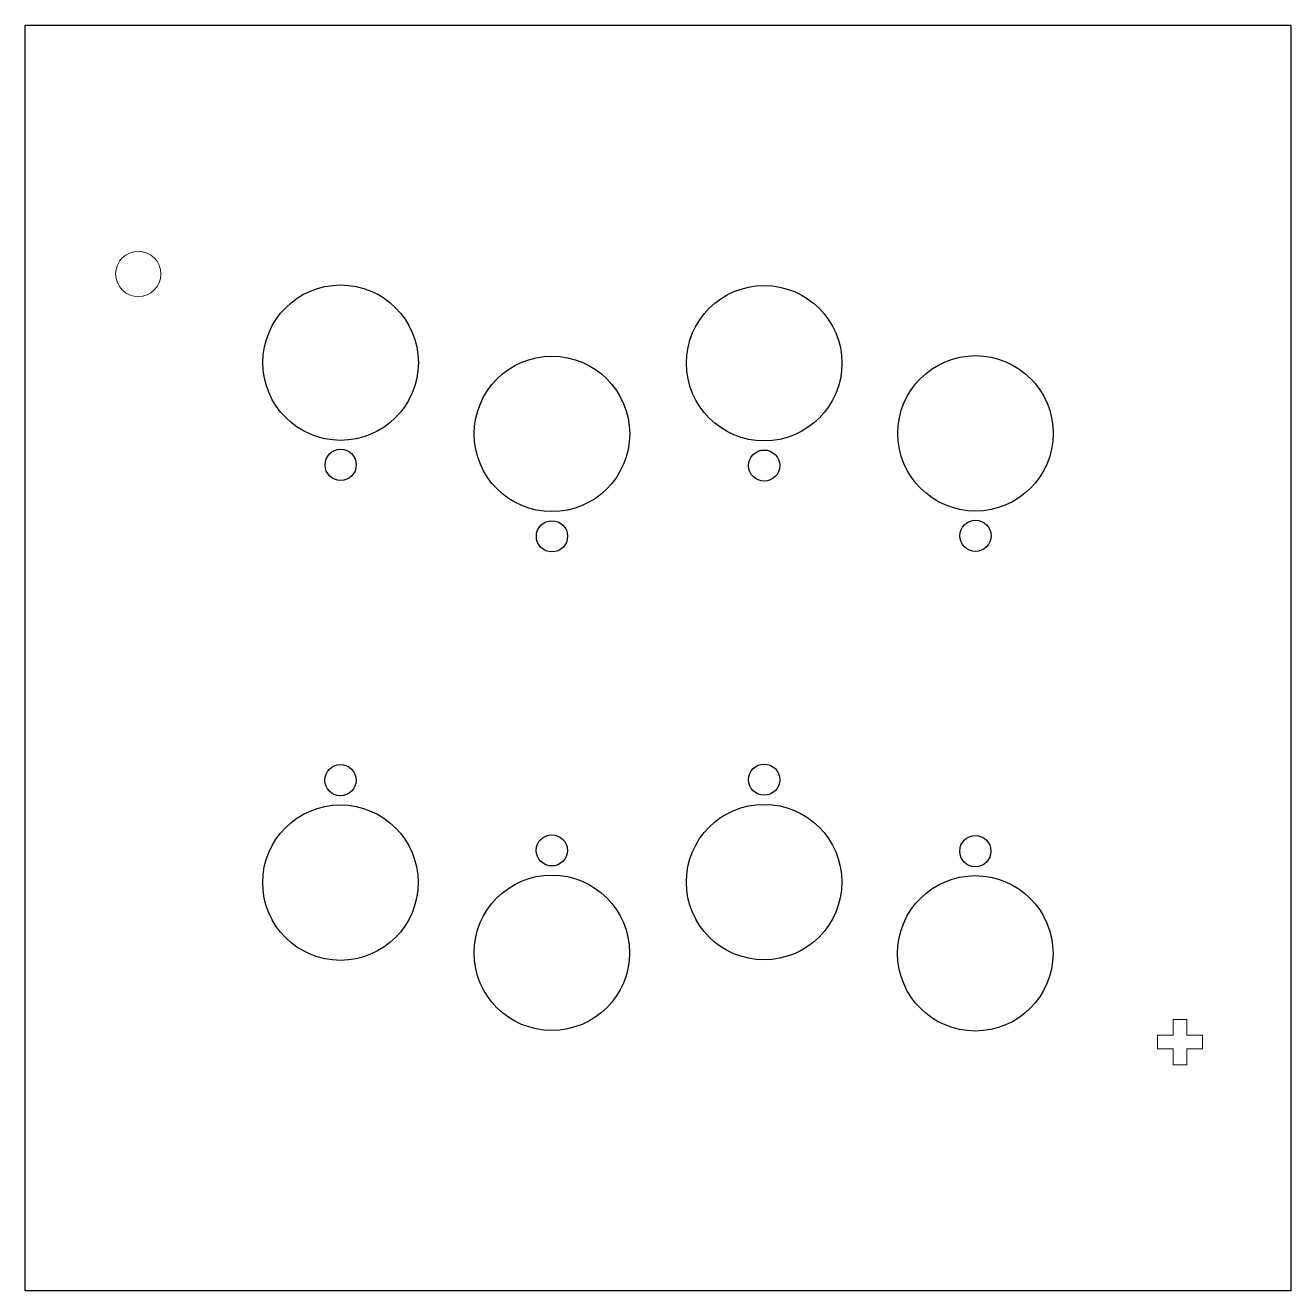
# Model space of a CAD drawing. Header units: inches. Extents: x 0 to 1.1, y -0.55 to 0.55.
import ezdxf

# ---------------------------------------------------------------- set-up
doc = ezdxf.new("R2010")
doc.units = ezdxf.units.IN
doc.header["$MEASUREMENT"] = 0
doc.layers.add('cut', color=7, linetype='Continuous', lineweight=0)
doc.layers.add('upd_pixels', color=2, linetype='Continuous')

msp = doc.modelspace()

# ---------------------------------------------------------------- linework, layer by layer
msp.add_lwpolyline([(0, -0.5512), (0, 0.5512), (1.1024, 0.5512), (1.1024, -0.5512)], close=True)
for centre in [(0.2747, 0.1682), (0.6437, 0.1676), (0.4588, 0.106), (0.8278, 0.1065), (0.2745, -0.1065), (0.6436, -0.106), (0.4587, -0.1676), (0.8276, -0.1682)]:
    msp.add_circle(centre, 0.0136)
at = {"layer": 'cut', "extrusion": (1.49976e-32, 1.22465e-16, -1)}
for p, q in [((1.0118, -0.315), (1, -0.315)), ((1, -0.315), (1, -0.3287)), ((1.0118, -0.3287), (1.0118, -0.315)), ((1, -0.3287), (0.9862, -0.3287)), ((0.9862, -0.3287), (0.9862, -0.3406)), ((1.0256, -0.3287), (1.0118, -0.3287)), ((1.0256, -0.3406), (1.0256, -0.3287)), ((0.9862, -0.3406), (1, -0.3406)), ((1, -0.3406), (1, -0.3543)), ((1.0118, -0.3543), (1.0118, -0.3406)), ((1.0118, -0.3406), (1.0256, -0.3406)), ((1, -0.3543), (1.0118, -0.3543))]:
    msp.add_line(p, q, dxfattribs=at)
msp.add_circle((-0.0984, 0.3346), 0.0197, dxfattribs=at)
at = {"layer": 'upd_pixels'}
for centre in [(0.2747, 0.2573), (0.6437, 0.2568), (0.4588, 0.1952), (0.8278, 0.1957), (0.2745, -0.1957), (0.6436, -0.1952), (0.4587, -0.2568), (0.8276, -0.2573)]:
    msp.add_circle(centre, 0.0677, dxfattribs=at)

doc.saveas('drawing.dxf')
